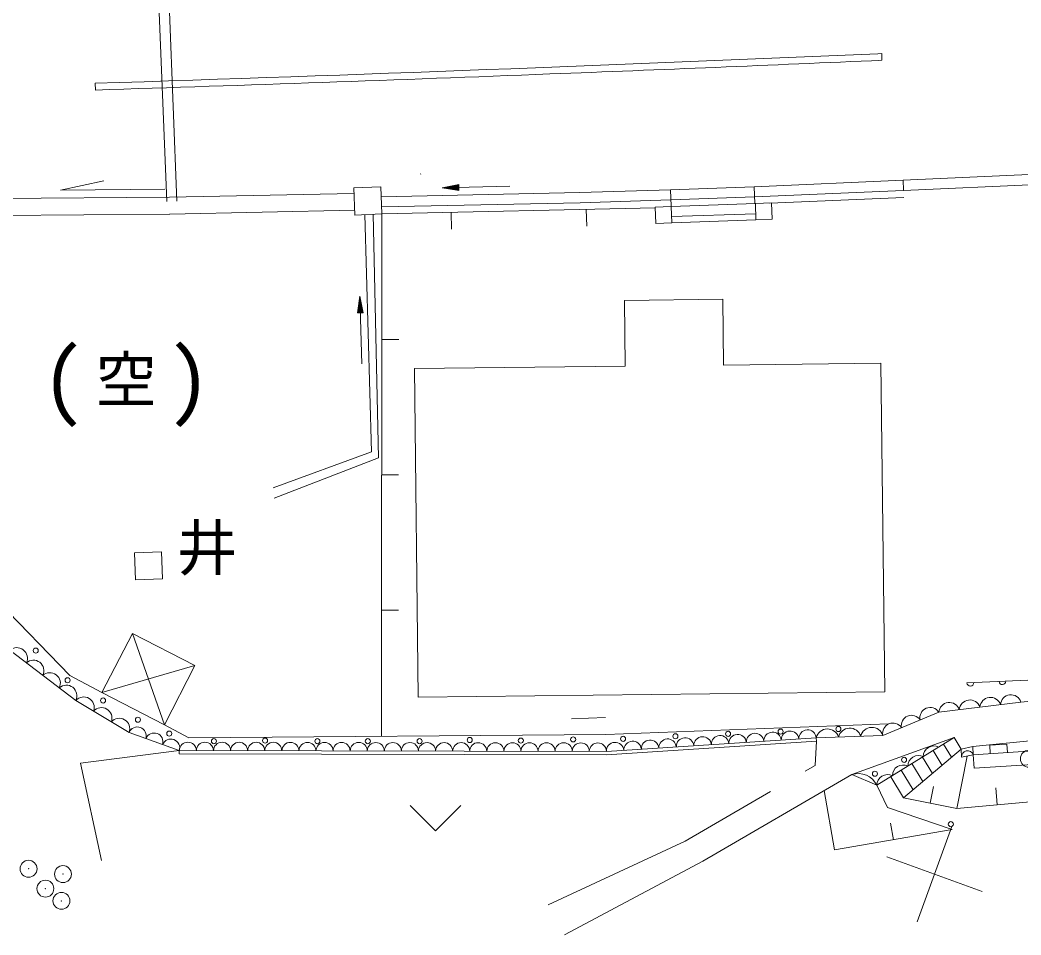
# Model space of a CAD drawing. Units: millimetres, scale not verified. Extents: x 40000 to 680000, y 20000 to 380000.
# Drawn here: x 242036 to 271619, y 249906 to 276945 of the extents above; entities that cross this region are included whole.
import ezdxf
from ezdxf.enums import TextEntityAlignment as Align

# ---------------------------------------------------------------- set-up
doc = ezdxf.new("R2010")
doc.units = ezdxf.units.MM
doc.header["$LTSCALE"] = 1000
doc.header["$PDMODE"] = 32
doc.header["$PDSIZE"] = 500
doc.linetypes.add('DASHED', pattern=[7.5, 6, -1.5])
doc.layers.add('M-BGD', color=7, linetype='Continuous', lineweight=13)
doc.styles.add('ＭＳ ゴシック', font='')
doc.styles.get('ＭＳ ゴシック').set_extended_font_data('MS Gothic')

msp = doc.modelspace()

# ---------------------------------------------------------------- linework, layer by layer
at = {"layer": 'M-BGD', "linetype": 'DASHED'}
for p, q in [((245855, 284661), (246375, 271581)), ((246154, 284680), (246674, 271593)), ((268135, 272213), (272082, 272388)), ((268148, 271910), (272097, 272089)), ((246449, 271706), (238368, 271648)), ((251905, 271823), (246449, 271706)), ((251925, 271323), (246459, 271207)), ((246452, 271206), (238379, 271148))]:
    msp.add_line(p, q, dxfattribs=at)
at = {"layer": 'M-BGD'}
for p, q in [((267387, 275950), (267502, 275956)), ((267396, 275751), (267508, 275756)), ((267502, 275955), (267508, 275756)), ((244254, 275077), (244262, 274877)), ((243235, 271913), (244508, 272191)), ((253882, 272404), (253876, 272389)), ((263729, 272018), (268135, 272209)), ((268148, 271914), (268135, 272213)), ((246316, 271951), (243235, 271913)), ((251898, 271983), (252698, 272015)), ((251931, 271183), (251898, 271983)), ((252698, 272015), (252730, 271216)), ((254514, 271984), (255004, 272083)), ((254514, 271984), (256513, 272031)), ((254514, 271984), (255008, 271909)), ((254519, 271984), (254519, 271985)), ((254521, 271983), (254522, 271986)), ((254524, 271983), (254524, 271986)), ((254526, 271982), (254527, 271987)), ((254529, 271982), (254530, 271987)), ((254531, 271982), (254532, 271988)), ((254534, 271981), (254535, 271988)), ((254536, 271981), (254537, 271989)), ((254539, 271980), (254540, 271990)), ((254541, 271980), (254543, 271990)), ((254544, 271980), (254545, 271991)), ((254546, 271979), (254548, 271991)), ((254549, 271979), (254551, 271992)), ((254551, 271979), (254553, 271992)), ((254553, 271978), (254556, 271993)), ((254556, 271978), (254558, 271993)), ((254558, 271977), (254561, 271994)), ((254561, 271977), (254564, 271994)), ((254563, 271977), (254566, 271995)), ((254566, 271976), (254569, 271995)), ((254568, 271976), (254571, 271996)), ((254571, 271976), (254574, 271996)), ((254573, 271975), (254577, 271997)), ((254576, 271975), (254579, 271997)), ((254578, 271974), (254582, 271998)), ((254581, 271974), (254584, 271998)), ((254583, 271974), (254587, 271999)), ((254586, 271973), (254590, 271999)), ((254588, 271973), (254592, 272000)), ((254591, 271973), (254595, 272001)), ((254593, 271972), (254598, 272001)), ((254596, 271972), (254600, 272002)), ((254598, 271971), (254603, 272002)), ((254600, 271971), (254605, 272003)), ((254603, 271971), (254608, 272003)), ((254605, 271970), (254611, 272004)), ((254608, 271970), (254613, 272004)), ((254610, 271970), (254616, 272005)), ((254613, 271969), (254618, 272005)), ((254615, 271969), (254621, 272006)), ((254618, 271968), (254624, 272006)), ((254620, 271968), (254626, 272007)), ((254623, 271968), (254629, 272007)), ((254625, 271967), (254632, 272008)), ((254628, 271967), (254634, 272008)), ((254630, 271967), (254637, 272009)), ((254633, 271966), (254639, 272009)), ((254635, 271966), (254642, 272010)), ((254637, 271965), (254645, 272010)), ((254640, 271965), (254647, 272011)), ((254642, 271965), (254650, 272012)), ((254645, 271964), (254652, 272012)), ((254647, 271964), (254655, 272013)), ((254650, 271964), (254658, 272013)), ((254652, 271963), (254660, 272014)), ((254655, 271963), (254663, 272014)), ((254657, 271962), (254666, 272015)), ((254660, 271962), (254668, 272015)), ((254662, 271962), (254671, 272016)), ((254665, 271961), (254673, 272016)), ((254667, 271961), (254676, 272017)), ((254670, 271961), (254679, 272017)), ((254672, 271960), (254681, 272018)), ((254675, 271960), (254684, 272018)), ((254677, 271959), (254686, 272019)), ((254679, 271959), (254689, 272019)), ((254682, 271959), (254692, 272020)), ((254684, 271958), (254694, 272020)), ((254687, 271958), (254697, 272021)), ((254689, 271957), (254700, 272021)), ((254692, 271957), (254702, 272022)), ((254694, 271957), (254705, 272022)), ((254697, 271956), (254707, 272023)), ((254699, 271956), (254710, 272024)), ((254702, 271956), (254713, 272024)), ((254704, 271955), (254715, 272025)), ((254707, 271955), (254718, 272025)), ((254709, 271955), (254720, 272026)), ((254712, 271954), (254723, 272026)), ((254714, 271954), (254726, 272027)), ((254717, 271953), (254728, 272027)), ((254719, 271953), (254731, 272028)), ((254722, 271953), (254733, 272028)), ((254724, 271952), (254736, 272029)), ((254727, 271952), (254739, 272029)), ((254729, 271951), (254741, 272030)), ((254731, 271951), (254744, 272030)), ((254734, 271951), (254747, 272031)), ((254736, 271950), (254749, 272031)), ((254739, 271950), (254752, 272032)), ((254741, 271950), (254754, 272032)), ((254744, 271949), (254757, 272033)), ((254746, 271949), (254760, 272034)), ((254749, 271949), (254762, 272034)), ((254751, 271948), (254765, 272035)), ((254754, 271948), (254767, 272035)), ((254756, 271947), (254770, 272036)), ((254759, 271947), (254773, 272036)), ((254761, 271947), (254775, 272037)), ((254764, 271946), (254778, 272037)), ((254766, 271946), (254781, 272038)), ((254769, 271945), (254783, 272038)), ((254771, 271945), (254786, 272039)), ((254773, 271945), (254788, 272039)), ((254776, 271944), (254791, 272040)), ((254778, 271944), (254794, 272040)), ((254781, 271944), (254796, 272041)), ((254783, 271943), (254799, 272041)), ((254786, 271943), (254801, 272042)), ((254788, 271942), (254804, 272042)), ((254791, 271942), (254807, 272043)), ((254793, 271942), (254809, 272044)), ((254796, 271941), (254812, 272044)), ((254798, 271941), (254815, 272045)), ((254801, 271941), (254817, 272045)), ((254803, 271940), (254820, 272046)), ((254806, 271940), (254822, 272046)), ((254808, 271939), (254825, 272047)), ((254810, 271939), (254828, 272047)), ((254813, 271939), (254830, 272048)), ((254815, 271938), (254833, 272048)), ((254818, 271938), (254836, 272049)), ((254820, 271938), (254838, 272049)), ((254823, 271937), (254841, 272050)), ((254825, 271937), (254843, 272050)), ((254828, 271936), (254846, 272051)), ((254830, 271936), (254849, 272051)), ((254833, 271936), (254851, 272052)), ((254835, 271935), (254854, 272052)), ((254838, 271935), (254856, 272053)), ((254840, 271935), (254859, 272053)), ((254843, 271934), (254862, 272054)), ((254845, 271934), (254864, 272055)), ((254848, 271933), (254867, 272055)), ((254850, 271933), (254869, 272056)), ((254853, 271933), (254872, 272056)), ((254855, 271932), (254875, 272057)), ((254857, 271932), (254877, 272057)), ((254860, 271932), (254880, 272058)), ((254862, 271931), (254883, 272058)), ((254865, 271931), (254885, 272059)), ((254867, 271930), (254888, 272059)), ((254870, 271930), (254890, 272060)), ((254872, 271930), (254893, 272060)), ((254875, 271929), (254896, 272061)), ((254877, 271929), (254898, 272061)), ((254880, 271929), (254901, 272062)), ((254882, 271928), (254903, 272062)), ((254885, 271928), (254906, 272063)), ((254887, 271927), (254909, 272063)), ((254890, 271927), (254911, 272064)), ((254892, 271927), (254914, 272064)), ((254895, 271926), (254916, 272065)), ((254897, 271926), (254919, 272066)), ((254900, 271926), (254922, 272066)), ((254902, 271925), (254924, 272067)), ((254904, 271925), (254927, 272067)), ((254907, 271924), (254930, 272068)), ((254909, 271924), (254932, 272068)), ((254912, 271924), (254935, 272069)), ((254914, 271923), (254937, 272069)), ((254917, 271923), (254940, 272070)), ((254919, 271923), (254943, 272070)), ((254922, 271922), (254945, 272071)), ((254924, 271922), (254948, 272071)), ((254927, 271921), (254950, 272072)), ((254929, 271921), (254953, 272072)), ((254932, 271921), (254956, 272073)), ((254934, 271920), (254958, 272073)), ((254937, 271920), (254961, 272074)), ((254939, 271919), (254964, 272074)), ((254942, 271919), (254966, 272075)), ((254944, 271919), (254969, 272075)), ((254946, 271918), (254971, 272076)), ((254949, 271918), (254974, 272077)), ((254951, 271918), (254977, 272077)), ((254954, 271917), (254979, 272078)), ((254956, 271917), (254982, 272078)), ((254959, 271917), (254985, 272079)), ((254961, 271916), (254987, 272079)), ((254964, 271916), (254990, 272080)), ((254966, 271915), (254992, 272080)), ((254969, 271915), (254995, 272081)), ((254971, 271915), (254998, 272081)), ((254974, 271914), (255000, 272082)), ((254976, 271914), (255003, 272082)), ((254979, 271913), (255004, 272076)), ((254981, 271913), (255005, 272062)), ((254983, 271913), (255005, 272048)), ((254986, 271912), (255005, 272034)), ((254988, 271912), (255006, 272020)), ((254991, 271912), (255006, 272006)), ((254993, 271911), (255006, 271992)), ((254996, 271911), (255007, 271979)), ((254998, 271911), (255007, 271965)), ((255001, 271910), (255007, 271951)), ((255003, 271910), (255008, 271937)), ((255004, 272083), (255008, 271909)), ((255006, 271909), (255008, 271923)), ((258584, 271846), (261256, 271928)), ((261256, 271928), (263729, 272018)), ((261256, 271928), (261281, 271447)), ((263729, 272018), (263752, 271519)), ((263743, 271718), (268148, 271910)), ((258584, 271846), (252709, 271720)), ((258594, 271546), (261272, 271628)), ((261272, 271628), (263743, 271718)), ((264201, 271536), (268154, 271702)), ((258591, 271546), (252722, 271420)), ((252730, 271216), (260817, 271394)), ((258773, 271349), (258784, 270849)), ((260804, 271414), (261283, 271433)), ((260823, 270934), (260804, 271414)), ((261283, 271433), (263768, 271520)), ((261283, 271433), (261303, 270954)), ((263768, 271520), (264247, 271539)), ((263787, 271040), (263768, 271520)), ((264247, 271539), (264267, 271060)), ((252730, 271216), (251931, 271183)), ((252426, 264184), (252228, 271195)), ((252477, 271205), (252635, 264007)), ((252721, 255787), (252730, 271216)), ((254774, 271261), (254785, 270761)), ((261294, 271134), (263778, 271220)), ((261303, 270954), (263787, 271040)), ((264267, 271060), (263787, 271040)), ((261303, 270954), (260823, 270934)), ((252078, 268782), (252007, 268287)), ((252055, 268626), (252112, 268617)), ((252055, 268623), (252113, 268615)), ((252055, 268621), (252113, 268612)), ((252056, 268633), (252110, 268625)), ((252056, 268631), (252111, 268622)), ((252056, 268628), (252112, 268620)), ((252057, 268641), (252109, 268633)), ((252057, 268638), (252109, 268630)), ((252057, 268636), (252110, 268628)), ((252058, 268646), (252108, 268638)), ((252058, 268643), (252108, 268635)), ((252059, 268653), (252106, 268646)), ((252059, 268651), (252107, 268643)), ((252059, 268648), (252107, 268641)), ((252060, 268660), (252104, 268654)), ((252060, 268658), (252105, 268651)), ((252060, 268655), (252106, 268649)), ((252061, 268668), (252103, 268662)), ((252061, 268665), (252103, 268659)), ((252061, 268663), (252104, 268656)), ((252062, 268675), (252101, 268669)), ((252062, 268673), (252102, 268667)), ((252062, 268670), (252102, 268664)), ((252063, 268683), (252100, 268677)), ((252063, 268680), (252100, 268675)), ((252063, 268678), (252101, 268672)), ((252064, 268690), (252098, 268685)), ((252064, 268688), (252098, 268682)), ((252064, 268685), (252099, 268680)), ((252065, 268695), (252097, 268690)), ((252065, 268693), (252097, 268688)), ((252066, 268702), (252095, 268698)), ((252066, 268700), (252096, 268696)), ((252066, 268698), (252096, 268693)), ((252067, 268710), (252093, 268706)), ((252067, 268707), (252094, 268703)), ((252067, 268705), (252095, 268701)), ((252068, 268717), (252092, 268714)), ((252068, 268715), (252092, 268711)), ((252068, 268712), (252093, 268709)), ((252069, 268725), (252090, 268722)), ((252069, 268722), (252091, 268719)), ((252069, 268720), (252091, 268716)), ((252070, 268730), (252089, 268727)), ((252070, 268727), (252090, 268724)), ((252071, 268737), (252088, 268735)), ((252071, 268735), (252088, 268732)), ((252071, 268732), (252089, 268729)), ((252072, 268745), (252086, 268742)), ((252072, 268742), (252086, 268740)), ((252072, 268740), (252087, 268737)), ((252073, 268752), (252084, 268750)), ((252073, 268749), (252085, 268748)), ((252073, 268747), (252085, 268745)), ((252074, 268759), (252083, 268758)), ((252074, 268757), (252083, 268756)), ((252074, 268754), (252084, 268753)), ((252075, 268767), (252081, 268766)), ((252075, 268764), (252081, 268763)), ((252075, 268762), (252082, 268761)), ((252076, 268772), (252080, 268771)), ((252076, 268769), (252080, 268769)), ((252077, 268777), (252079, 268776)), ((252077, 268774), (252079, 268774)), ((252078, 268782), (252142, 266783)), ((252078, 268782), (252180, 268292)), ((259898, 268659), (262809, 268692)), ((259898, 268659), (259920, 266714)), ((262809, 268692), (262832, 266747)), ((252012, 268326), (252178, 268301)), ((252013, 268334), (252177, 268309)), ((252013, 268331), (252177, 268307)), ((252013, 268329), (252178, 268304)), ((252014, 268339), (252176, 268315)), ((252014, 268336), (252176, 268312)), ((252015, 268346), (252174, 268322)), ((252015, 268344), (252174, 268320)), ((252015, 268341), (252175, 268317)), ((252016, 268354), (252172, 268330)), ((252016, 268351), (252173, 268328)), ((252016, 268349), (252173, 268325)), ((252017, 268361), (252171, 268338)), ((252017, 268358), (252171, 268335)), ((252017, 268356), (252172, 268333)), ((252018, 268368), (252169, 268346)), ((252018, 268366), (252170, 268343)), ((252018, 268363), (252170, 268341)), ((252019, 268376), (252167, 268354)), ((252019, 268373), (252168, 268351)), ((252019, 268371), (252168, 268348)), ((252020, 268381), (252166, 268359)), ((252020, 268378), (252167, 268356)), ((252021, 268388), (252165, 268367)), ((252021, 268386), (252165, 268364)), ((252021, 268383), (252166, 268361)), ((252022, 268396), (252163, 268375)), ((252022, 268393), (252164, 268372)), ((252022, 268391), (252164, 268369)), ((252023, 268403), (252161, 268382)), ((252023, 268401), (252162, 268380)), ((252023, 268398), (252162, 268377)), ((252024, 268410), (252160, 268390)), ((252024, 268408), (252160, 268388)), ((252024, 268406), (252161, 268385)), ((252025, 268418), (252158, 268398)), ((252025, 268415), (252159, 268395)), ((252025, 268413), (252159, 268393)), ((252026, 268423), (252157, 268403)), ((252026, 268420), (252158, 268401)), ((252027, 268430), (252155, 268411)), ((252027, 268428), (252156, 268408)), ((252027, 268425), (252156, 268406)), ((252028, 268438), (252154, 268419)), ((252028, 268435), (252154, 268416)), ((252028, 268433), (252155, 268414)), ((252029, 268445), (252152, 268427)), ((252029, 268443), (252153, 268424)), ((252029, 268440), (252153, 268421)), ((252030, 268453), (252150, 268435)), ((252030, 268450), (252151, 268432)), ((252030, 268448), (252151, 268429)), ((252031, 268457), (252149, 268440)), ((252031, 268455), (252150, 268437)), ((252032, 268465), (252148, 268448)), ((252032, 268462), (252148, 268445)), ((252032, 268460), (252149, 268442)), ((252033, 268472), (252146, 268455)), ((252033, 268470), (252147, 268453)), ((252033, 268467), (252147, 268450)), ((252034, 268480), (252144, 268463)), ((252034, 268477), (252145, 268461)), ((252034, 268475), (252145, 268458)), ((252035, 268487), (252143, 268471)), ((252035, 268485), (252143, 268468)), ((252035, 268482), (252144, 268466)), ((252036, 268495), (252141, 268479)), ((252036, 268492), (252142, 268476)), ((252036, 268490), (252142, 268474)), ((252037, 268500), (252140, 268484)), ((252037, 268497), (252141, 268482)), ((252038, 268507), (252138, 268492)), ((252038, 268504), (252139, 268489)), ((252038, 268502), (252139, 268487)), ((252039, 268514), (252137, 268500)), ((252039, 268512), (252137, 268497)), ((252039, 268509), (252138, 268495)), ((252040, 268522), (252135, 268508)), ((252040, 268519), (252136, 268505)), ((252040, 268517), (252136, 268502)), ((252041, 268529), (252133, 268515)), ((252041, 268527), (252134, 268513)), ((252041, 268524), (252135, 268510)), ((252042, 268534), (252132, 268521)), ((252042, 268532), (252133, 268518)), ((252043, 268542), (252131, 268528)), ((252043, 268539), (252131, 268526)), ((252043, 268537), (252132, 268523)), ((252044, 268549), (252129, 268536)), ((252044, 268547), (252130, 268534)), ((252044, 268544), (252130, 268531)), ((252045, 268556), (252127, 268544)), ((252045, 268554), (252128, 268542)), ((252045, 268551), (252129, 268539)), ((252046, 268564), (252126, 268552)), ((252046, 268561), (252126, 268549)), ((252046, 268559), (252127, 268547)), ((252047, 268569), (252125, 268557)), ((252047, 268566), (252125, 268555)), ((252048, 268576), (252123, 268565)), ((252048, 268574), (252124, 268562)), ((252048, 268571), (252124, 268560)), ((252049, 268584), (252121, 268573)), ((252049, 268581), (252122, 268570)), ((252049, 268579), (252122, 268568)), ((252050, 268591), (252120, 268581)), ((252050, 268589), (252120, 268578)), ((252050, 268586), (252121, 268575)), ((252051, 268598), (252118, 268589)), ((252051, 268596), (252119, 268586)), ((252051, 268594), (252119, 268583)), ((252052, 268606), (252117, 268596)), ((252052, 268603), (252117, 268594)), ((252052, 268601), (252118, 268591)), ((252053, 268611), (252115, 268602)), ((252053, 268608), (252116, 268599)), ((252054, 268618), (252114, 268609)), ((252054, 268616), (252114, 268607)), ((252054, 268613), (252115, 268604)), ((252007, 268292), (252035, 268288)), ((252180, 268292), (252007, 268287)), ((252007, 268289), (252021, 268287)), ((252008, 268299), (252076, 268289)), ((252008, 268297), (252062, 268288)), ((252008, 268294), (252048, 268288)), ((252009, 268304), (252104, 268290)), ((252009, 268302), (252090, 268289)), ((252010, 268311), (252146, 268291)), ((252010, 268309), (252132, 268291)), ((252010, 268306), (252118, 268290)), ((252011, 268319), (252180, 268294)), ((252011, 268316), (252174, 268292)), ((252011, 268314), (252160, 268292)), ((252012, 268324), (252179, 268299)), ((252012, 268321), (252179, 268296)), ((252728, 267501), (253228, 267501)), ((253694, 266642), (259920, 266714)), ((253694, 266642), (253805, 256932)), ((262832, 266747), (267482, 266800)), ((267482, 266800), (267593, 257091)), ((249516, 263116), (252426, 264184)), ((252635, 264007), (249550, 262818)), ((252726, 263501), (253226, 263501)), ((243509, 257575), (239772, 261418)), ((245419, 261197), (246218, 261229)), ((246218, 261229), (246250, 260430)), ((245419, 261197), (245450, 260398)), ((245450, 260398), (246250, 260430)), ((252723, 259501), (253223, 259501)), ((245359, 258819), (244458, 257067)), ((247201, 257871), (245359, 258819)), ((246301, 256119), (245359, 258819)), ((241736, 258319), (243684, 256840)), ((244458, 257067), (247201, 257871)), ((247201, 257871), (246301, 256119)), ((244458, 257067), (243509, 257575)), ((274566, 257567), (270022, 257355)), ((271619, 256790), (277466, 257392)), ((253805, 256932), (267593, 257091)), ((243684, 256840), (245261, 255893)), ((246301, 256119), (244458, 257067)), ((269190, 256489), (271619, 256790)), ((258336, 256296), (259335, 256332)), ((267539, 255801), (269190, 256489)), ((270200, 255474), (278606, 256309)), ((247026, 255730), (246301, 256119)), ((267708, 256142), (259354, 255833)), ((282364, 256006), (270206, 255233)), ((245261, 255893), (246744, 255355)), ((259354, 255833), (247026, 255730)), ((265570, 255734), (259365, 255333)), ((265576, 255635), (259368, 255233)), ((265576, 255635), (265534, 254914)), ((265570, 255734), (267539, 255801)), ((265574, 255635), (265570, 255734)), ((269645, 255742), (266618, 254644)), ((269645, 255742), (267362, 254330)), ((269852, 255400), (269645, 255742)), ((282389, 255606), (270232, 254834)), ((243826, 254986), (246744, 255355)), ((246744, 255355), (259365, 255333)), ((246744, 255355), (246744, 255255)), ((268149, 253958), (269852, 255400)), ((269285, 254919), (269020, 255355)), ((269568, 255160), (269332, 255549)), ((269852, 255400), (270200, 255474)), ((269852, 255400), (269858, 255160)), ((270206, 255233), (270200, 255474)), ((271204, 255547), (270697, 255515)), ((270713, 255265), (270697, 255515)), ((271220, 255297), (271204, 255547)), ((246744, 255255), (259368, 255233)), ((269001, 254679), (268707, 255162)), ((269720, 253648), (270025, 255195)), ((269858, 255160), (270206, 255233)), ((270206, 255233), (270232, 254834)), ((243826, 254986), (244447, 252104)), ((265534, 254914), (265244, 254745)), ((268433, 254198), (268082, 254776)), ((268717, 254439), (268395, 254969)), ((262216, 252088), (266618, 254644)), ((267362, 254330), (266618, 254644)), ((268149, 253958), (267770, 254582)), ((264214, 254145), (261691, 252674)), ((266109, 252421), (265806, 254172)), ((267362, 254330), (267675, 253671)), ((268935, 253803), (269031, 254293)), ((270916, 253756), (270873, 254254)), ((269720, 253648), (268149, 253958)), ((272112, 253864), (269720, 253648)), ((253565, 253731), (254315, 252981)), ((254315, 252981), (255065, 253731)), ((267675, 253671), (269586, 253023)), ((269586, 253023), (266109, 252421)), ((267848, 252722), (267762, 253215)), ((268547, 250291), (269573, 253110)), ((261691, 252674), (257645, 250801)), ((258123, 249906), (262216, 252088)), ((267650, 252213), (270470, 251187))]:
    msp.add_line(p, q, dxfattribs=at)
for centre in [(242499, 258311), (243443, 257435), (244490, 256835), (245520, 256268), (246447, 255856), (262962, 255850), (264515, 255915), (266222, 255993), (247768, 255633), (249278, 255650), (250823, 255633), (252316, 255633), (253844, 255633), (255328, 255668), (256838, 255650), (258383, 255685), (259859, 255702), (261404, 255779), (268164, 255082), (267302, 254672), (269547, 253180)]:
    msp.add_circle(centre, 75, dxfattribs=at)
for centre, radius, start, end in [((183974, 2177622), 1903500, 271.81476, 272.51156), ((183974, 2177622), 1903700, 272.21946, 272.51494), ((183974, 2177622), 1903700, 271.81482, 272.21946), ((241942, 258085), 312, 334.2431, 131.3611), ((242429, 257715), 312, 334.2431, 131.3611), ((242916, 257345), 312, 334.2431, 131.3611), ((271070, 257404), 100, 182.6644, 2.6644), ((243403, 256976), 312, 334.2431, 131.3611), ((270122, 257360), 100, 182.6644, 2.6644), ((243914, 256628), 313, 340.6222, 137.3822), ((270108, 256540), 312, 18.5423, 175.5509), ((270716, 256615), 312, 18.5423, 175.5509), ((271323, 256691), 312, 18.5423, 175.5509), ((244440, 256313), 313, 340.6222, 137.3822), ((268935, 256326), 303, 32.6901, 192.5975), ((269501, 256465), 312, 18.5423, 175.5509), ((244965, 255997), 313, 340.6222, 137.3822), ((268385, 256096), 303, 32.6901, 192.5975), ((245503, 255791), 263, 342.9759, 157.1693), ((264278, 255642), 259, 5.7422, 181.6627), ((264795, 255675), 259, 5.7422, 181.6627), ((265312, 255709), 259, 5.7422, 181.6627), ((265901, 255655), 341, 17.3566, 166.5005), ((266557, 255677), 341, 17.3566, 166.5005), ((267214, 255699), 341, 17.3566, 166.5005), ((267834, 255867), 303, 32.6901, 192.5975), ((245998, 255611), 263, 342.9759, 157.1693), ((246492, 255432), 263, 342.9759, 157.1693), ((246997, 255352), 252, 0.4522, 179.3474), ((260141, 255374), 259, 5.7422, 181.6627), ((260658, 255407), 259, 5.7422, 181.6627), ((261175, 255441), 259, 5.7422, 181.6627), ((261693, 255474), 259, 5.7422, 181.6627), ((262210, 255508), 259, 5.7422, 181.6627), ((262727, 255541), 259, 5.7422, 181.6627), ((263244, 255575), 259, 5.7422, 181.6627), ((263761, 255608), 259, 5.7422, 181.6627), ((247501, 255351), 252, 0.4522, 179.3474), ((248006, 255350), 252, 0.4522, 179.3474), ((248511, 255349), 252, 0.4522, 179.3474), ((249016, 255349), 252, 0.4522, 179.3474), ((249521, 255348), 252, 0.4522, 179.3474), ((250026, 255347), 252, 0.4522, 179.3474), ((250530, 255346), 252, 0.4522, 179.3474), ((251035, 255345), 252, 0.4522, 179.3474), ((251540, 255344), 252, 0.4522, 179.3474), ((252045, 255343), 252, 0.4522, 179.3474), ((252550, 255342), 252, 0.4522, 179.3474), ((253055, 255341), 252, 0.4522, 179.3474), ((253560, 255341), 252, 0.4522, 179.3474), ((254064, 255340), 252, 0.4522, 179.3474), ((254569, 255339), 252, 0.4522, 179.3474), ((255074, 255338), 252, 0.4522, 179.3474), ((255579, 255337), 252, 0.4522, 179.3474), ((256084, 255336), 252, 0.4522, 179.3474), ((256589, 255335), 252, 0.4522, 179.3474), ((257093, 255334), 252, 0.4522, 179.3474), ((257598, 255334), 252, 0.4522, 179.3474), ((258103, 255333), 252, 0.4522, 179.3474), ((258608, 255332), 252, 0.4522, 179.3474), ((259113, 255331), 252, 0.4522, 179.3474), ((259624, 255340), 259, 5.7422, 181.6627), ((269047, 255178), 315, 63.3273, 180.1396), ((270039, 255167), 180, 21.619, 182.1869), ((268590, 254896), 315, 63.3273, 180.1396), ((268134, 254614), 315, 63.3273, 180.1396), ((266809, 254056), 618, 26.3736, 107.9441), ((267677, 254331), 315, 63.3273, 180.1396)]:
    msp.add_arc(centre, radius, start, end, dxfattribs=at)
for p in [(271851, 255115), (242288, 251863), (243305, 251705), (242785, 251275), (243260, 250914)]:
    msp.add_point(p, dxfattribs=at)

# ---------------------------------------------------------------- texts
at = {"layer": 'M-BGD', "style": 'ＭＳ ゴシック'}
for s, height, p in [('(', 1833, (243297, 266321)), (')', 1833, (247047, 266321)), ('空', 1320, (245172, 266321))]:
    msp.add_text(s, height=height, dxfattribs=at).set_placement(p, align=Align.MIDDLE_CENTER)
msp.add_text('井', height=1320, dxfattribs=at).set_placement((246661, 260293), align=Align.BOTTOM_LEFT)

doc.saveas('drawing.dxf')
